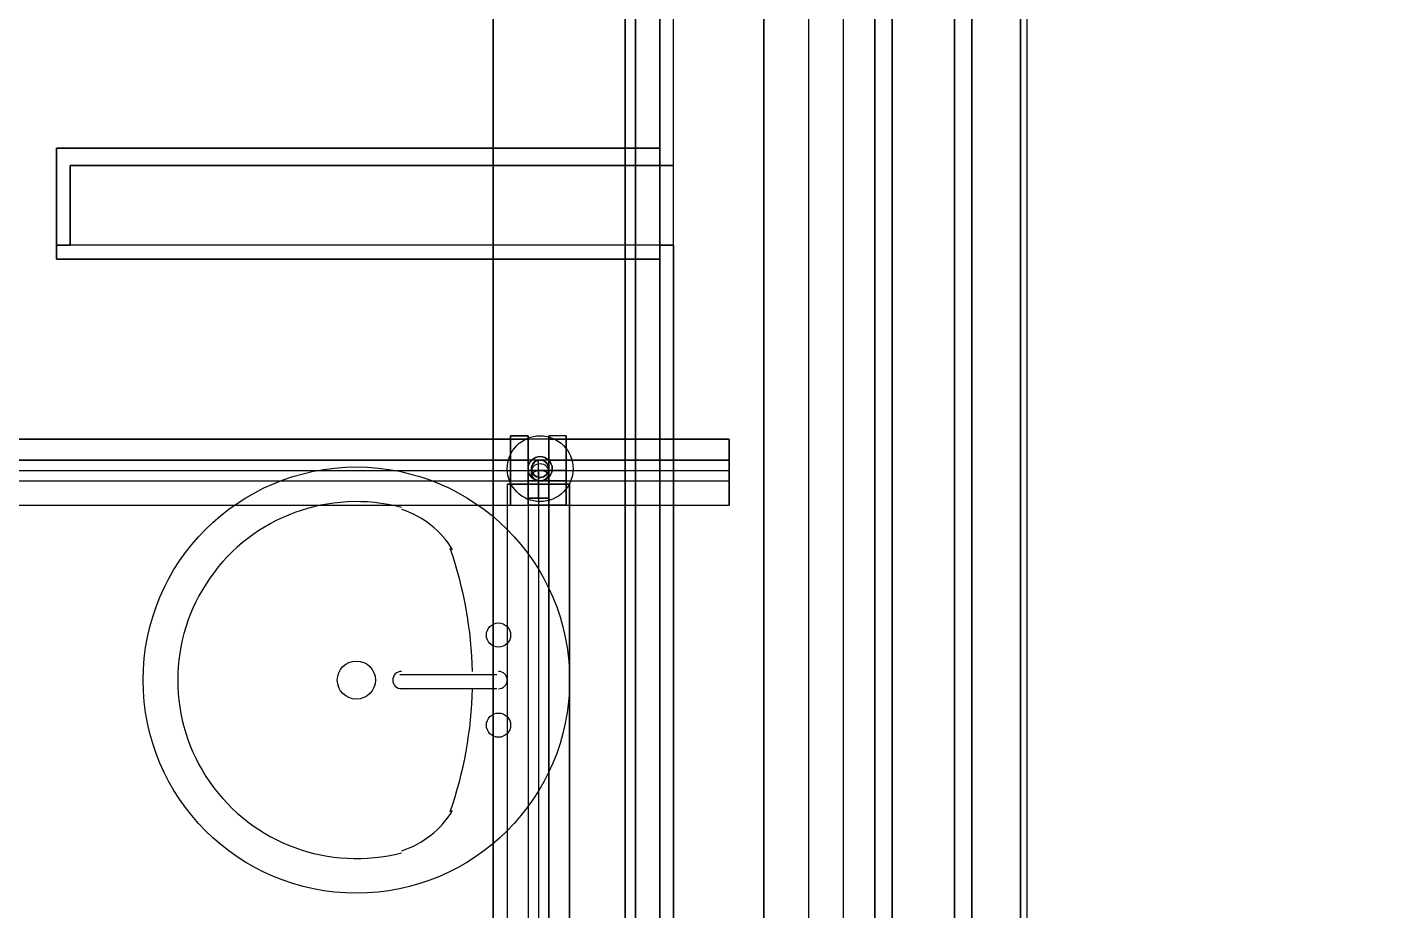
# Model space of a CAD drawing. Header units: metres. Extents: x 114 to 218, y 8 to 180.
# Drawn here: x 193.67 to 199.64, y 82.78 to 86.7 of the extents above; entities that cross this region are included whole.
import ezdxf

# ---------------------------------------------------------------- set-up
doc = ezdxf.new("R2010")
doc.units = ezdxf.units.M
doc.header["$MEASUREMENT"] = 0
for name, color, linetype in [('_Route', 7, 'Continuous'), ('A-2D-GLAZ', 7, 'Continuous'), ('A-2D-GLAZ-CWMG', 7, 'Continuous'), ('A-2D-I-WALL', 7, 'Continuous'), ('A-2D-SANR-FIXT', 7, 'Continuous'), ('A-3D-GLAZ-CURT', 7, 'Continuous'), ('A-3D-GLAZ-CWMG', 7, 'Continuous'), ('A-3D-I-WALL', 7, 'Continuous'), ('PL-DCW-Fitting', 7, 'Continuous'), ('PL-DCW-Pipe', 7, 'Continuous'), ('PL-DCW-Pipe_Fitting-Insulation', 7, 'Continuous'), ('S-3D-BEAM', 7, 'Continuous'), ('S-3D-SLAB', 7, 'Continuous'), ('S-3D-WALL', 7, 'Continuous')]:
    doc.layers.add(name, color=color, linetype=linetype)

msp = doc.modelspace()

# ---------------------------------------------------------------- linework, layer by layer
at = {"layer": '_Route', "color": 4, "true_color": 0x00ffff}
for points in [[(165.8816, 84.7328), (196.7835, 84.7328)], [(165.8816, 84.7328), (196.7835, 84.7328)], [(195.9375, 84.7328), (195.9375, 78.9646), (199.5214, 78.9646)], [(195.9375, 84.7328), (195.9375, 78.9646), (199.5214, 78.9646)]]:
    msp.add_lwpolyline(points, dxfattribs=at)
at = {"layer": 'A-2D-GLAZ', "color": 9, "true_color": 0xbababa}
msp.add_lwpolyline([(197.7833, 87.0093), (197.7833, 80.5643), (197.8602, 80.5643), (197.8602, 87.0093), (197.7833, 87.0093)], dxfattribs=at)
at = {"layer": 'A-2D-GLAZ-CWMG', "color": 9, "true_color": 0xbababa}
for points in [[(198.0756, 98.8993), (198.0756, 80.672)], [(197.4295, 86.9016), (197.4295, 80.672)]]:
    msp.add_lwpolyline(points, dxfattribs=at)
at = {"layer": 'A-2D-I-WALL', "color": 9, "true_color": 0xbababa}
for points in [[(197.1373, 77.3495), (197.1373, 96.1768)], [(196.5374, 75.8114), (196.5374, 95.823)], [(196.4759, 95.7615), (196.4759, 86.1633)], [(196.4759, 86.1633), (193.7994, 86.1633), (193.7994, 85.6711)], [(196.4759, 86.0864), (196.4759, 86.1633)], [(196.5374, 86.0864), (193.861, 86.0864), (193.861, 85.7326)], [(196.5374, 85.7326), (193.861, 85.7326)], [(196.4759, 85.6711), (196.4759, 85.7326)], [(193.7994, 85.6711), (196.4759, 85.6711)], [(196.4759, 85.6711), (196.4759, 75.8729)]]:
    msp.add_lwpolyline(points, dxfattribs=at)
at = {"layer": 'A-2D-SANR-FIXT', "color": 9, "true_color": 0xbababa}
for points in [[(195.7529, 83.8253), (195.3222, 83.8253)], [(195.7529, 83.7637), (195.3222, 83.7637)]]:
    msp.add_lwpolyline(points, dxfattribs=at)
for centre, radius in [((195.13, 83.8022), 0.946), ((195.7606, 84.0021), 0.0538), ((195.13, 83.8022), 0.0846), ((195.7606, 83.6022), 0.0538)]:
    msp.add_circle(centre, radius, dxfattribs=at)
for centre, radius, start, end in [((195.1299, 83.8022), 0.7921, 75.30268, 284.69549), ((195.2069, 84.1713), 0.4076, 30.80137, 72.19728), ((193.8688, 83.802), 1.7765, 1.21459, 19.21713), ((195.3299, 83.8022), 0.0385, 90, 270), ((195.7606, 83.8022), 0.0385, 270, 90), ((193.8689, 83.8024), 1.7764, 340.7821, 358.78536), ((195.2069, 83.4331), 0.4077, 287.80272, 329.19637)]:
    msp.add_arc(centre, radius, start, end, dxfattribs=at)
at = {"layer": 'A-3D-GLAZ-CURT', "color": 131, "true_color": 0x7fffff}
for points in [[(197.7833, 80.5643), (197.7833, 87.0093), (197.7833, 80.5643), (197.8602, 80.5643), (197.8602, 87.0093), (197.7833, 87.0093), (197.8602, 87.0093), (197.8602, 80.5643), (197.7833, 80.5643)], [(197.7833, 80.5643), (197.7833, 87.0093), (197.7833, 80.5643), (197.8602, 80.5643), (197.8602, 87.0093), (197.7833, 87.0093), (197.8602, 87.0093), (197.8602, 80.5643), (197.7833, 80.5643)], [(197.7833, 87.0093), (197.8602, 87.0093), (197.8602, 80.5643), (197.7833, 80.5643), (197.8602, 80.5643), (197.8602, 87.0093), (197.7833, 87.0093), (197.7833, 80.5643), (197.7833, 87.0093)]]:
    msp.add_lwpolyline(points, dxfattribs=at)
at = {"layer": 'A-3D-GLAZ-CWMG', "color": 8, "true_color": 0x808080}
for points in [[(197.4295, 80.4105), (197.4295, 87.0247), (198.0756, 87.0247), (197.4295, 87.0247), (197.4295, 80.4105)], [(198.0756, 80.4105), (198.0756, 87.0247), (198.0756, 80.4105), (197.4295, 80.4105), (198.0756, 80.4105)], [(197.4295, 87.0247), (198.0756, 87.0247), (198.0756, 80.4105), (198.0756, 87.0247), (197.4295, 87.0247), (197.4295, 80.4105), (197.4295, 87.0247)], [(197.4295, 87.0247), (198.0756, 87.0247), (198.0756, 80.4105), (198.0756, 87.0247), (197.4295, 87.0247), (197.4295, 80.4105), (197.4295, 87.0247)]]:
    msp.add_lwpolyline(points, dxfattribs=at)
at = {"layer": 'A-3D-I-WALL', "color": 42, "true_color": 0xdda500}
for points in [[(196.5374, 75.8729), (196.5374, 75.8114), (197.1373, 75.8114), (197.1373, 75.8729), (197.1373, 95.7615), (197.1373, 95.823), (196.5374, 95.823), (196.5374, 95.7615)], [(196.5374, 85.7326), (196.5374, 75.8729), (196.4759, 75.8729), (196.4759, 85.6711), (196.4759, 85.7326), (196.5374, 85.7326), (196.5374, 86.0864), (196.5374, 95.7615), (196.4759, 95.7615), (196.4759, 86.1633), (196.4759, 86.0864), (196.5374, 86.0864)], [(197.1373, 75.8729), (197.1373, 95.7615), (196.4759, 95.7615)], [(197.1373, 75.8729), (196.4759, 75.8729), (197.1373, 75.8729), (197.1373, 76.9342), (197.1373, 77.3495), (197.1373, 95.7615), (196.4759, 95.7615), (196.4759, 86.1633), (196.4759, 85.6711), (196.4759, 75.8729), (196.4759, 85.6711), (196.4759, 86.1633), (196.4759, 95.7615)], [(196.4759, 85.7326), (196.5374, 85.7326), (196.5374, 86.0864), (196.4759, 86.0864), (196.4759, 86.1633), (193.7994, 86.1633), (193.7994, 86.0864), (193.7994, 85.7326), (193.861, 85.7326), (193.861, 86.0864), (196.4759, 86.0864)], [(193.7994, 85.6711), (196.4759, 85.6711), (196.4759, 86.1633), (193.7994, 86.1633), (193.7994, 86.0864), (193.7994, 85.7326), (193.7994, 85.6711), (193.7994, 86.1633), (196.4759, 86.1633), (196.4759, 85.6711), (193.7994, 85.6711)], [(193.7994, 86.1633), (193.7994, 86.1633)], [(193.7994, 86.1633), (193.7994, 86.1633)], [(196.4759, 86.1633), (196.4759, 86.1633)], [(196.4759, 86.1633), (196.4759, 86.1633)], [(196.4759, 86.1633), (196.4759, 86.1633)], [(196.4759, 86.1633), (196.4759, 86.1633)], [(196.4759, 86.1633), (196.4759, 86.1633)], [(193.7994, 86.0864), (193.7994, 86.0864)], [(193.7994, 86.0864), (193.7994, 86.0864)], [(193.861, 86.0864), (193.861, 85.7326)], [(193.861, 86.0864), (193.861, 86.0864)], [(196.4759, 86.0864), (196.4759, 86.0864)], [(196.4759, 86.0864), (196.4759, 86.0864)], [(196.5374, 86.0864), (196.5374, 86.0864)], [(196.5374, 86.0864), (196.5374, 86.0864)], [(193.7994, 85.6711), (196.4759, 85.6711), (196.4759, 85.7326), (193.861, 85.7326), (193.7994, 85.7326), (193.7994, 85.6711)], [(193.7994, 85.7326), (193.7994, 85.7326)], [(193.7994, 85.7326), (193.7994, 85.7326)], [(193.861, 85.7326), (193.861, 85.7326)], [(196.4759, 85.7326), (196.4759, 85.7326)], [(196.4759, 85.7326), (196.4759, 85.7326)], [(196.5374, 85.7326), (196.5374, 85.7326)], [(196.5374, 85.7326), (196.5374, 85.7326)], [(193.7994, 85.6711), (193.7994, 85.6711)], [(193.7994, 85.6711), (193.7994, 85.6711)], [(196.4759, 85.6711), (196.4759, 85.6711)], [(196.4759, 85.6711), (196.4759, 85.6711)], [(196.4759, 85.6711), (196.4759, 85.6711)], [(196.4759, 85.6711), (196.4759, 85.6711)], [(196.4759, 85.6711), (196.4759, 85.6711)]]:
    msp.add_lwpolyline(points, dxfattribs=at)
at = {"layer": 'PL-DCW-Fitting', "color": 152, "true_color": 0x006edd}
for points in [[(195.8144, 84.7789), (195.8144, 84.7635), (195.8144, 84.7328), (195.8144, 84.702), (195.8144, 84.6866), (195.8144, 84.702), (195.8144, 84.7328), (195.8144, 84.7635), (195.8144, 84.7789), (195.8144, 84.7635), (195.8144, 84.7328), (195.8144, 84.702), (195.8144, 84.6866), (195.8144, 84.702), (195.8144, 84.7328), (195.8144, 84.7635), (195.8144, 84.7789)], [(195.8144, 84.7789), (195.8914, 84.7789)], [(195.8144, 84.7789), (195.8914, 84.7789)], [(195.9836, 84.7789), (195.9375, 84.7789), (195.8914, 84.7789), (195.8144, 84.7789)], [(195.8914, 84.7789), (195.8144, 84.7789)], [(195.8144, 84.7789), (195.8144, 84.7635), (195.8144, 84.7328), (195.8144, 84.702), (195.8144, 84.6866), (195.8144, 84.702), (195.8144, 84.7328), (195.8144, 84.7635), (195.8144, 84.7789), (195.8144, 84.7635), (195.8144, 84.7328), (195.8144, 84.702), (195.8144, 84.6866), (195.8144, 84.702), (195.8144, 84.7328), (195.8144, 84.7635), (195.8144, 84.7789)], [(195.8144, 84.7789), (195.8914, 84.7789)], [(195.8144, 84.7789), (195.8914, 84.7789)], [(195.9836, 84.7789), (195.9375, 84.7789), (195.8914, 84.7789), (195.8144, 84.7789)], [(195.8914, 84.7789), (195.8144, 84.7789)], [(195.8914, 84.6866), (195.8914, 84.702), (195.8914, 84.7328), (195.8914, 84.7635), (195.8914, 84.7789), (195.8914, 84.7635), (195.8914, 84.7328), (195.8914, 84.702), (195.8914, 84.6866), (195.8914, 84.702), (195.8914, 84.7328), (195.8914, 84.7635), (195.8914, 84.7789), (195.8914, 84.7635), (195.8914, 84.7328), (195.8914, 84.702), (195.8914, 84.6866)], [(195.8914, 84.7789), (195.8914, 84.7635), (195.8914, 84.7328), (195.8914, 84.702), (195.8914, 84.6866), (195.8914, 84.702), (195.8914, 84.7328), (195.8914, 84.7635), (195.8914, 84.7789)], [(195.9836, 84.7789), (195.9375, 84.7789), (195.8914, 84.7789)], [(195.8914, 84.7789), (195.8914, 84.7789)], [(195.8914, 84.6866), (195.8914, 84.702), (195.8914, 84.7328), (195.8914, 84.7635), (195.8914, 84.7789), (195.8914, 84.7635), (195.8914, 84.7328), (195.8914, 84.702), (195.8914, 84.6866), (195.8914, 84.702), (195.8914, 84.7328), (195.8914, 84.7635), (195.8914, 84.7789), (195.8914, 84.7635), (195.8914, 84.7328), (195.8914, 84.702), (195.8914, 84.6866)], [(195.8914, 84.7789), (195.8914, 84.7635), (195.8914, 84.7328), (195.8914, 84.702), (195.8914, 84.6866), (195.8914, 84.702), (195.8914, 84.7328), (195.8914, 84.7635), (195.8914, 84.7789)], [(195.9836, 84.7789), (195.9375, 84.7789), (195.8914, 84.7789)], [(195.8914, 84.7789), (195.8914, 84.7789)], [(195.9375, 84.7789), (195.9375, 84.7789)], [(195.9375, 84.7789), (195.9375, 84.7789)], [(195.9375, 84.7789), (195.9375, 84.7789)], [(195.9375, 84.7789), (195.9375, 84.7789)], [(195.9375, 84.7789), (195.9375, 84.7789)], [(195.9375, 84.7789), (195.9375, 84.7789)], [(195.9375, 84.7789), (195.9375, 84.7789)], [(195.9375, 84.6712), (195.9375, 84.7482), (195.9375, 84.7789)], [(195.9375, 84.7789), (195.9375, 84.7789)], [(195.9375, 84.7789), (195.9375, 84.7789)], [(195.9375, 84.7789), (195.9375, 84.7789)], [(195.9375, 84.7789), (195.9375, 84.7789)], [(195.9375, 84.7789), (195.9375, 84.7789)], [(195.9375, 84.7789), (195.9375, 84.7789)], [(195.9375, 84.7789), (195.9375, 84.7789)], [(195.9375, 84.7789), (195.9375, 84.7789)], [(195.9375, 84.7789), (195.9375, 84.7789)], [(195.9375, 84.7789), (195.9375, 84.7789)], [(195.9375, 84.6712), (195.9375, 84.7482), (195.9375, 84.7789)], [(195.9375, 84.7789), (195.9375, 84.7789)], [(195.9375, 84.7789), (195.9375, 84.7789)], [(195.9375, 84.7789), (195.9375, 84.7789)], [(195.9836, 84.6866), (195.9836, 84.702), (195.9836, 84.7328), (195.9836, 84.7635), (195.9836, 84.7789), (195.9836, 84.7635), (195.9836, 84.7328), (195.9836, 84.702), (195.9836, 84.6866)], [(195.9836, 84.7789), (195.9836, 84.7635), (195.9836, 84.7328), (195.9836, 84.702), (195.9836, 84.6866), (195.9836, 84.702), (195.9836, 84.7328), (195.9836, 84.7635), (195.9836, 84.7789), (195.9836, 84.7635), (195.9836, 84.7328), (195.9836, 84.702), (195.9836, 84.6866), (195.9836, 84.702), (195.9836, 84.7328), (195.9836, 84.7635), (195.9836, 84.7789)], [(196.0605, 84.7789), (195.9836, 84.7789)], [(196.0605, 84.7789), (195.9836, 84.7789)], [(196.0605, 84.7789), (195.9836, 84.7789)], [(196.0605, 84.7789), (195.9836, 84.7789)], [(195.9836, 84.6866), (195.9836, 84.702), (195.9836, 84.7328), (195.9836, 84.7635), (195.9836, 84.7789), (195.9836, 84.7635), (195.9836, 84.7328), (195.9836, 84.702), (195.9836, 84.6866)], [(195.9836, 84.7789), (195.9836, 84.7635), (195.9836, 84.7328), (195.9836, 84.702), (195.9836, 84.6866), (195.9836, 84.702), (195.9836, 84.7328), (195.9836, 84.7635), (195.9836, 84.7789), (195.9836, 84.7635), (195.9836, 84.7328), (195.9836, 84.702), (195.9836, 84.6866), (195.9836, 84.702), (195.9836, 84.7328), (195.9836, 84.7635), (195.9836, 84.7789)], [(196.0605, 84.7789), (195.9836, 84.7789)], [(196.0605, 84.7789), (195.9836, 84.7789)], [(196.0605, 84.7789), (195.9836, 84.7789)], [(196.0605, 84.7789), (195.9836, 84.7789)], [(196.0605, 84.6866), (196.0605, 84.702), (196.0605, 84.7328), (196.0605, 84.7635), (196.0605, 84.7789), (196.0605, 84.7635), (196.0605, 84.7328), (196.0605, 84.702), (196.0605, 84.6866), (196.0605, 84.702), (196.0605, 84.7328), (196.0605, 84.7635), (196.0605, 84.7789), (196.0605, 84.7635), (196.0605, 84.7328), (196.0605, 84.702), (196.0605, 84.6866)], [(196.0605, 84.6866), (196.0605, 84.702), (196.0605, 84.7328), (196.0605, 84.7635), (196.0605, 84.7789), (196.0605, 84.7635), (196.0605, 84.7328), (196.0605, 84.702), (196.0605, 84.6866), (196.0605, 84.702), (196.0605, 84.7328), (196.0605, 84.7635), (196.0605, 84.7789), (196.0605, 84.7635), (196.0605, 84.7328), (196.0605, 84.702), (196.0605, 84.6866)], [(195.8144, 84.7328), (195.8914, 84.7328)], [(195.8144, 84.7328), (195.8914, 84.7328)], [(195.8144, 84.7328), (195.8914, 84.7328)], [(195.8144, 84.7328), (195.8914, 84.7328)], [(195.8144, 84.7328), (195.8144, 84.7328)], [(195.8144, 84.7328), (195.8914, 84.7328)], [(195.8144, 84.7328), (195.8914, 84.7328)], [(195.8144, 84.7328), (195.8914, 84.7328)], [(195.8144, 84.7328), (195.8914, 84.7328)], [(195.8144, 84.7328), (195.8144, 84.7328)], [(195.8144, 84.6866), (195.8914, 84.6866)], [(195.8144, 84.6866), (195.8914, 84.6866)], [(195.8144, 84.6866), (195.8914, 84.6866)], [(195.8144, 84.6866), (195.8914, 84.6866)], [(195.8144, 84.6866), (195.8914, 84.6866)], [(195.8144, 84.6866), (195.8914, 84.6866)], [(195.8144, 84.6866), (195.8914, 84.6866)], [(195.8144, 84.6866), (195.8914, 84.6866)], [(195.8914, 84.7328), (195.8914, 84.7328)], [(195.9836, 84.7328), (195.8914, 84.7328)], [(195.8914, 84.7328), (195.8914, 84.7328)], [(195.8914, 84.7328), (195.8914, 84.7328)], [(195.8914, 84.7328), (195.8914, 84.7328)], [(195.8914, 84.7328), (195.8914, 84.7328)], [(195.8914, 84.7328), (195.8914, 84.7328)], [(195.8914, 84.7328), (195.8914, 84.7328)], [(195.8914, 84.7328), (195.8914, 84.7328)], [(195.8914, 84.7328), (195.8914, 84.7328)], [(195.8914, 84.6712), (195.8914, 84.7174), (195.8914, 84.7328)], [(195.8914, 84.7328), (195.8914, 84.7174), (195.8914, 84.6712)], [(195.8914, 84.7328), (195.8914, 84.7328)], [(195.9836, 84.7328), (195.8914, 84.7328)], [(195.8914, 84.7328), (195.8914, 84.7328)], [(195.8914, 84.7328), (195.8914, 84.7328)], [(195.8914, 84.7328), (195.8914, 84.7328)], [(195.8914, 84.7328), (195.8914, 84.7328)], [(195.8914, 84.7328), (195.8914, 84.7328)], [(195.8914, 84.7328), (195.8914, 84.7328)], [(195.8914, 84.7328), (195.8914, 84.7328)], [(195.8914, 84.7328), (195.8914, 84.7328)], [(195.8914, 84.6712), (195.8914, 84.7174), (195.8914, 84.7328)], [(195.8914, 84.7328), (195.8914, 84.7174), (195.8914, 84.6712)], [(195.9836, 84.6866), (195.9375, 84.6866), (195.8914, 84.6866)], [(195.8914, 84.6866), (195.9375, 84.6866), (195.9836, 84.6866)], [(195.9836, 84.6866), (195.9375, 84.6866), (195.8914, 84.6866)], [(195.8914, 84.6866), (195.9375, 84.6866), (195.9836, 84.6866)], [(195.9375, 84.6866), (195.9375, 84.6866)], [(195.9375, 84.6866), (195.9375, 84.6866)], [(195.9375, 84.6866), (195.9375, 84.6866)], [(195.9375, 84.6866), (195.9375, 84.6866)], [(195.9375, 84.6866), (195.9375, 84.6866)], [(195.9375, 84.6866), (195.9375, 84.6866)], [(195.9375, 84.6866), (195.9375, 84.6866)], [(195.9375, 84.6712), (195.9375, 84.6866)], [(195.9375, 84.6866), (195.9375, 84.6866)], [(195.9375, 84.6866), (195.9375, 84.6866)], [(195.9375, 84.6866), (195.9375, 84.6866)], [(195.9375, 84.6866), (195.9375, 84.6866)], [(195.9375, 84.6866), (195.9375, 84.6866)], [(195.9375, 84.6866), (195.9375, 84.6866)], [(195.9375, 84.6866), (195.9375, 84.6866)], [(195.9375, 84.6866), (195.9375, 84.6866)], [(195.9375, 84.6866), (195.9375, 84.6866)], [(195.9375, 84.6712), (195.9375, 84.6866)], [(195.9375, 84.6866), (195.9375, 84.6866)], [(195.9375, 84.6866), (195.9375, 84.6866)], [(195.9836, 84.7328), (195.9836, 84.7328)], [(196.0605, 84.7328), (195.9836, 84.7328)], [(196.0605, 84.7328), (195.9836, 84.7328)], [(196.0605, 84.7328), (195.9836, 84.7328)], [(196.0605, 84.7328), (195.9836, 84.7328)], [(195.9836, 84.7328), (195.9836, 84.7328)], [(195.9836, 84.7328), (195.9836, 84.7328)], [(195.9836, 84.7328), (195.9836, 84.7328)], [(195.9836, 84.7328), (195.9836, 84.7328)], [(195.9836, 84.7328), (195.9836, 84.7328)], [(195.9836, 84.7328), (195.9836, 84.7328)], [(195.9836, 84.7328), (195.9836, 84.7328)], [(195.9836, 84.7328), (195.9836, 84.7328)], [(195.9836, 84.6712), (195.9836, 84.7174), (195.9836, 84.7328)], [(195.9836, 84.6712), (195.9836, 84.7174), (195.9836, 84.7328)], [(195.9836, 84.7328), (195.9836, 84.7328)], [(196.0605, 84.7328), (195.9836, 84.7328)], [(196.0605, 84.7328), (195.9836, 84.7328)], [(196.0605, 84.7328), (195.9836, 84.7328)], [(196.0605, 84.7328), (195.9836, 84.7328)], [(195.9836, 84.7328), (195.9836, 84.7328)], [(195.9836, 84.7328), (195.9836, 84.7328)], [(195.9836, 84.7328), (195.9836, 84.7328)], [(195.9836, 84.7328), (195.9836, 84.7328)], [(195.9836, 84.7328), (195.9836, 84.7328)], [(195.9836, 84.7328), (195.9836, 84.7328)], [(195.9836, 84.7328), (195.9836, 84.7328)], [(195.9836, 84.7328), (195.9836, 84.7328)], [(195.9836, 84.6712), (195.9836, 84.7174), (195.9836, 84.7328)], [(195.9836, 84.6712), (195.9836, 84.7174), (195.9836, 84.7328)], [(196.0605, 84.6866), (195.9836, 84.6866)], [(196.0605, 84.6866), (195.9836, 84.6866)], [(195.9836, 84.6866), (196.0605, 84.6866)], [(195.9836, 84.6866), (196.0605, 84.6866)], [(196.0605, 84.6866), (195.9836, 84.6866)], [(196.0605, 84.6866), (195.9836, 84.6866)], [(195.9836, 84.6866), (196.0605, 84.6866)], [(195.9836, 84.6866), (196.0605, 84.6866)], [(196.0605, 84.7328), (196.0605, 84.7328)], [(196.0605, 84.7328), (196.0605, 84.7328)], [(195.9836, 84.6712), (195.9683, 84.6712), (195.9375, 84.6712), (195.9067, 84.6712), (195.8914, 84.6712), (195.9067, 84.6712), (195.9375, 84.6712), (195.9683, 84.6712), (195.9836, 84.6712)], [(195.8914, 84.6712), (195.9067, 84.6712), (195.9375, 84.6712), (195.9683, 84.6712), (195.9836, 84.6712), (195.9683, 84.6712), (195.9375, 84.6712), (195.9067, 84.6712), (195.8914, 84.6712)], [(195.9836, 84.6712), (195.9683, 84.6712), (195.9375, 84.6712), (195.9067, 84.6712), (195.8914, 84.6712), (195.9067, 84.6712), (195.9375, 84.6712), (195.9683, 84.6712), (195.9836, 84.6712), (195.9683, 84.6712), (195.9375, 84.6712), (195.9067, 84.6712), (195.8914, 84.6712), (195.9067, 84.6712), (195.9375, 84.6712), (195.9683, 84.6712), (195.9836, 84.6712)], [(195.8914, 84.6097), (195.8914, 84.6712)], [(195.8914, 84.6097), (195.8914, 84.6712)], [(195.8914, 84.6712), (195.8914, 84.6712)], [(195.8914, 84.6712), (195.8914, 84.6097)], [(195.8914, 84.6712), (195.8914, 84.6097)], [(195.8914, 84.6712), (195.8914, 84.6712)], [(195.9836, 84.6712), (195.9683, 84.6712), (195.9375, 84.6712), (195.9067, 84.6712), (195.8914, 84.6712), (195.9067, 84.6712), (195.9375, 84.6712), (195.9683, 84.6712), (195.9836, 84.6712)], [(195.8914, 84.6712), (195.9067, 84.6712), (195.9375, 84.6712), (195.9683, 84.6712), (195.9836, 84.6712), (195.9683, 84.6712), (195.9375, 84.6712), (195.9067, 84.6712), (195.8914, 84.6712)], [(195.9836, 84.6712), (195.9683, 84.6712), (195.9375, 84.6712), (195.9067, 84.6712), (195.8914, 84.6712), (195.9067, 84.6712), (195.9375, 84.6712), (195.9683, 84.6712), (195.9836, 84.6712), (195.9683, 84.6712), (195.9375, 84.6712), (195.9067, 84.6712), (195.8914, 84.6712), (195.9067, 84.6712), (195.9375, 84.6712), (195.9683, 84.6712), (195.9836, 84.6712)], [(195.8914, 84.6097), (195.8914, 84.6712)], [(195.8914, 84.6097), (195.8914, 84.6712)], [(195.8914, 84.6712), (195.8914, 84.6712)], [(195.8914, 84.6712), (195.8914, 84.6097)], [(195.8914, 84.6712), (195.8914, 84.6097)], [(195.8914, 84.6712), (195.8914, 84.6712)], [(195.9375, 84.6097), (195.9375, 84.6712)], [(195.9375, 84.6097), (195.9375, 84.6712)], [(195.9375, 84.6097), (195.9375, 84.6712)], [(195.9375, 84.6097), (195.9375, 84.6712)], [(195.9375, 84.6712), (195.9375, 84.6712)], [(195.9375, 84.6712), (195.9375, 84.6712)], [(195.9375, 84.6712), (195.9375, 84.6712)], [(195.9375, 84.6712), (195.9375, 84.6712)], [(195.9375, 84.6097), (195.9375, 84.6712)], [(195.9375, 84.6097), (195.9375, 84.6712)], [(195.9375, 84.6097), (195.9375, 84.6712)], [(195.9375, 84.6097), (195.9375, 84.6712)], [(195.9375, 84.6712), (195.9375, 84.6712)], [(195.9375, 84.6712), (195.9375, 84.6712)], [(195.9375, 84.6712), (195.9375, 84.6712)], [(195.9375, 84.6712), (195.9375, 84.6712)], [(195.9836, 84.6097), (195.9836, 84.6712)], [(195.9836, 84.6097), (195.9836, 84.6712)], [(195.9836, 84.6712), (195.9836, 84.6712)], [(195.9836, 84.6097), (195.9836, 84.6712)], [(195.9836, 84.6097), (195.9836, 84.6712)], [(195.9836, 84.6712), (195.9836, 84.6712)], [(195.9836, 84.6097), (195.9836, 84.6712)], [(195.9836, 84.6097), (195.9836, 84.6712)], [(195.9836, 84.6712), (195.9836, 84.6712)], [(195.9836, 84.6097), (195.9836, 84.6712)], [(195.9836, 84.6097), (195.9836, 84.6712)], [(195.9836, 84.6712), (195.9836, 84.6712)], [(195.8914, 84.6097), (195.9067, 84.6097), (195.9375, 84.6097), (195.9683, 84.6097), (195.9836, 84.6097), (195.9683, 84.6097), (195.9375, 84.6097), (195.9067, 84.6097), (195.8914, 84.6097), (195.9067, 84.6097), (195.9375, 84.6097), (195.9683, 84.6097), (195.9836, 84.6097), (195.9683, 84.6097), (195.9375, 84.6097), (195.9067, 84.6097), (195.8914, 84.6097)], [(195.8914, 84.6097), (195.9067, 84.6097), (195.9375, 84.6097), (195.9683, 84.6097), (195.9836, 84.6097), (195.9683, 84.6097), (195.9375, 84.6097), (195.9067, 84.6097), (195.8914, 84.6097), (195.9067, 84.6097), (195.9375, 84.6097), (195.9683, 84.6097), (195.9836, 84.6097), (195.9683, 84.6097), (195.9375, 84.6097), (195.9067, 84.6097), (195.8914, 84.6097)], [(195.9375, 84.6097), (195.9375, 84.6097)], [(195.9375, 84.6097), (195.9375, 84.6097)], [(195.9375, 84.6097), (195.9375, 84.6097)], [(195.9375, 84.6097), (195.9375, 84.6097)]]:
    msp.add_lwpolyline(points, dxfattribs=at)
for centre, radius in [((195.9452, 84.7405), 0.0538), ((195.9452, 84.7405), 0.0538), ((195.9452, 84.7405), 0.0538), ((195.9452, 84.7405), 0.0538), ((195.9452, 84.7405), 0.0538), ((195.9452, 84.7405), 0.0538), ((195.9452, 84.7405), 0.0385), ((195.9452, 84.7405), 0.0385), ((195.9452, 84.7405), 0.0385), ((195.9452, 84.7405), 0.0385), ((195.9452, 84.7405), 0.0385), ((195.9452, 84.7405), 0.0385), ((195.9452, 84.7405), 0.0385), ((195.9452, 84.7405), 0.0385), ((195.9452, 84.7405), 0.0385), ((195.9452, 84.7405), 0.0385), ((195.9452, 84.7405), 0.0385), ((195.9452, 84.7405), 0.0385), ((195.9452, 84.7405), 0.0385), ((195.9452, 84.7405), 0.0385), ((195.9452, 84.7405), 0.0385), ((195.9452, 84.7405), 0.0385), ((195.9452, 84.7405), 0.0385), ((195.9452, 84.7405), 0.0385), ((195.9452, 84.7251), 0.0385), ((195.9452, 84.7251), 0.0385)]:
    msp.add_circle(centre, radius, dxfattribs=at)
for centre, radius, start, end in [((195.9452, 84.7405), 0.0538, 180, 0), ((195.9452, 84.7405), 0.0538, 180, 0), ((195.9452, 84.7405), 0.0538, 0, 180), ((195.9452, 84.7405), 0.0538, 0, 180), ((195.9452, 84.7405), 0.0385, 90, 270), ((195.9452, 84.7405), 0.0385, 0, 302.71393), ((195.9452, 84.7405), 0.0385, 90, 270), ((195.9452, 84.7405), 0.0385, 0, 302.71393), ((195.9452, 84.7405), 0.0385, 180, 270), ((195.9452, 84.7405), 0.0385, 180, 270), ((195.9452, 84.7404), 0.0384, 302.71676, 237.26638), ((195.9452, 84.7404), 0.0384, 302.71676, 237.26638), ((195.9452, 84.7404), 0.0384, 237.27674, 179.92448), ((195.9452, 84.7404), 0.0384, 237.27674, 179.92448), ((195.9452, 84.7405), 0.0385, 270, 90), ((195.9452, 84.7405), 0.0385, 270, 90), ((195.9452, 84.7405), 0.0385, 270, 0), ((195.9452, 84.7405), 0.0385, 270, 0)]:
    msp.add_arc(centre, radius, start, end, dxfattribs=at)
for points, start_tangent, end_tangent in [([(195.9452, 84.7328), (195.9067, 84.7097)], (-1, 0), (0, -1)), ([(195.9452, 84.7328), (195.9067, 84.7097)], (-1, 0), (0, -1)), ([(195.9067, 84.7097), (195.9452, 84.6866)], (0, -1), (1, 0)), ([(195.9067, 84.7097), (195.9452, 84.6866)], (0, -1), (1, 0)), ([(195.9836, 84.7097), (195.9452, 84.7328)], (0, 1), (-1, 0)), ([(195.9836, 84.7097), (195.9452, 84.7328)], (0, 1), (-1, 0)), ([(195.9452, 84.6866), (195.9836, 84.7097)], (1, 0), (0, 1)), ([(195.9452, 84.6866), (195.9836, 84.7097)], (1, 0), (0, 1))]:
    msp.add_spline(points, degree=3, dxfattribs=dict(at, start_tangent=start_tangent, end_tangent=end_tangent))
at = {"layer": 'PL-DCW-Pipe', "color": 152, "true_color": 0x006edd}
for points in [[(185.3395, 84.7789), (195.8914, 84.7789)], [(195.8914, 84.7789), (185.3395, 84.7789)], [(185.3395, 84.7789), (195.8914, 84.7789)], [(195.8914, 84.7789), (185.3395, 84.7789)], [(195.8914, 84.6866), (195.8914, 84.702), (195.8914, 84.7328), (195.8914, 84.7635), (195.8914, 84.7789), (195.8914, 84.7635), (195.8914, 84.7328), (195.8914, 84.702), (195.8914, 84.6866)], [(195.8914, 84.6866), (195.8914, 84.702), (195.8914, 84.7328), (195.8914, 84.7635), (195.8914, 84.7789), (195.8914, 84.7635), (195.8914, 84.7328), (195.8914, 84.702), (195.8914, 84.6866)], [(195.9375, 84.7789), (195.9375, 84.7789)], [(195.9375, 84.7789), (195.9375, 84.7789)], [(195.9836, 84.7789), (195.9836, 84.7635), (195.9836, 84.7328), (195.9836, 84.702), (195.9836, 84.6866), (195.9836, 84.702), (195.9836, 84.7328), (195.9836, 84.7635), (195.9836, 84.7789)], [(195.9836, 84.7789), (196.7835, 84.7789)], [(196.7835, 84.7789), (195.9836, 84.7789)], [(195.9836, 84.7789), (195.9836, 84.7635), (195.9836, 84.7328), (195.9836, 84.702), (195.9836, 84.6866), (195.9836, 84.702), (195.9836, 84.7328), (195.9836, 84.7635), (195.9836, 84.7789)], [(195.9836, 84.7789), (196.7835, 84.7789)], [(196.7835, 84.7789), (195.9836, 84.7789)], [(196.7835, 84.6866), (196.7835, 84.702), (196.7835, 84.7328), (196.7835, 84.7635), (196.7835, 84.7789), (196.7835, 84.7635), (196.7835, 84.7328), (196.7835, 84.702), (196.7835, 84.6866)], [(196.7835, 84.6866), (196.7835, 84.702), (196.7835, 84.7328), (196.7835, 84.7635), (196.7835, 84.7789), (196.7835, 84.7635), (196.7835, 84.7328), (196.7835, 84.702), (196.7835, 84.6866)], [(185.3395, 84.7328), (195.8914, 84.7328)], [(185.3395, 84.7328), (185.3395, 84.7328), (195.8914, 84.7328)], [(185.3395, 84.7328), (195.8914, 84.7328)], [(185.3395, 84.7328), (185.3395, 84.7328), (195.8914, 84.7328)], [(185.3395, 84.6866), (195.8914, 84.6866)], [(185.3395, 84.6866), (195.8914, 84.6866)], [(185.3395, 84.6866), (195.8914, 84.6866)], [(185.3395, 84.6866), (195.8914, 84.6866)], [(195.8914, 84.7328), (195.8914, 84.7328)], [(195.8914, 84.7328), (195.8914, 84.7328)], [(195.9375, 84.6866), (195.9375, 84.6866)], [(195.9375, 84.6866), (195.9375, 84.6866)], [(195.9836, 84.7328), (196.7835, 84.7328)], [(195.9836, 84.7328), (195.9836, 84.7328), (196.7835, 84.7328)], [(195.9836, 84.7328), (195.9836, 84.7328)], [(195.9836, 84.7328), (195.9836, 84.7328)], [(195.9836, 84.7328), (196.7835, 84.7328)], [(195.9836, 84.7328), (195.9836, 84.7328), (196.7835, 84.7328)], [(195.9836, 84.7328), (195.9836, 84.7328)], [(195.9836, 84.7328), (195.9836, 84.7328)], [(195.9836, 84.6866), (196.7835, 84.6866)], [(195.9836, 84.6866), (196.7835, 84.6866)], [(195.9836, 84.6866), (196.7835, 84.6866)], [(195.9836, 84.6866), (196.7835, 84.6866)], [(196.3836, 84.7328), (196.3836, 84.7328)], [(196.3836, 84.7328), (196.3836, 84.7328)], [(196.7835, 84.7328), (196.7835, 84.7328)], [(196.7835, 84.7328), (196.7835, 84.7328)], [(195.9836, 84.6712), (195.9683, 84.6712), (195.9375, 84.6712), (195.9067, 84.6712), (195.8914, 84.6712), (195.9067, 84.6712), (195.9375, 84.6712), (195.9683, 84.6712), (195.9836, 84.6712)], [(195.8914, 84.6712), (195.8914, 79.0108)], [(195.8914, 84.6712), (195.8914, 79.0108)], [(195.9836, 84.6712), (195.9683, 84.6712), (195.9375, 84.6712), (195.9067, 84.6712), (195.8914, 84.6712), (195.9067, 84.6712), (195.9375, 84.6712), (195.9683, 84.6712), (195.9836, 84.6712)], [(195.8914, 84.6712), (195.8914, 79.0108)], [(195.8914, 84.6712), (195.8914, 79.0108)], [(195.9375, 84.6712), (195.9375, 79.0108)], [(195.9375, 84.6712), (195.9375, 79.0108)], [(195.9375, 84.6712), (195.9375, 79.0108)], [(195.9375, 84.6712), (195.9375, 79.0108)], [(195.9836, 84.6712), (195.9836, 79.0108)], [(195.9836, 79.0108), (195.9836, 79.0108), (195.9836, 84.6712)], [(195.9836, 84.6712), (195.9836, 79.0108)], [(195.9836, 79.0108), (195.9836, 79.0108), (195.9836, 84.6712)]]:
    msp.add_lwpolyline(points, dxfattribs=at)
msp.add_circle((195.9452, 84.7405), 0.0385, dxfattribs=at)
msp.add_circle((195.9452, 84.7405), 0.0385, dxfattribs=at)
msp.add_circle((195.9452, 84.7405), 0.0385, dxfattribs=at)
msp.add_circle((195.9452, 84.7405), 0.0385, dxfattribs=at)
at = {"layer": 'PL-DCW-Pipe_Fitting-Insulation', "color": 7, "true_color": 0xfafafa}
for points in [[(185.3395, 84.8712), (195.8914, 84.8712)], [(195.8914, 84.8712), (185.3395, 84.8712)], [(185.3395, 84.8712), (195.8914, 84.8712)], [(195.8914, 84.8712), (185.3395, 84.8712)], [(195.8144, 84.8866), (195.8144, 84.8558), (195.8144, 84.8097), (195.8144, 84.7328), (195.8144, 84.6559), (195.8144, 84.5943), (195.8144, 84.579), (195.8144, 84.5943), (195.8144, 84.6559), (195.8144, 84.7328), (195.8144, 84.8097), (195.8144, 84.8558), (195.8144, 84.8866)], [(195.8144, 84.8866), (195.8914, 84.8866)], [(195.8914, 84.8866), (195.8144, 84.8866)], [(195.8144, 84.8866), (195.8144, 84.8558), (195.8144, 84.8097), (195.8144, 84.7328), (195.8144, 84.6559), (195.8144, 84.5943), (195.8144, 84.579), (195.8144, 84.5943), (195.8144, 84.6559), (195.8144, 84.7328), (195.8144, 84.8097), (195.8144, 84.8558), (195.8144, 84.8866)], [(195.8144, 84.8866), (195.8914, 84.8866)], [(195.8914, 84.8866), (195.8144, 84.8866)], [(195.8914, 84.579), (195.8914, 84.5943), (195.8914, 84.6559), (195.8914, 84.7328), (195.8914, 84.8097), (195.8914, 84.8558), (195.8914, 84.8866), (195.8914, 84.8558), (195.8914, 84.8097), (195.8914, 84.7328), (195.8914, 84.6559), (195.8914, 84.5943), (195.8914, 84.579)], [(195.8914, 84.579), (195.8914, 84.5943), (195.8914, 84.6559), (195.8914, 84.7328), (195.8914, 84.8097), (195.8914, 84.8558), (195.8914, 84.8866), (195.8914, 84.8558), (195.8914, 84.8097), (195.8914, 84.7328), (195.8914, 84.6559), (195.8914, 84.5943), (195.8914, 84.579)], [(195.8914, 84.579), (195.8914, 84.6097), (195.8914, 84.6559), (195.8914, 84.7328), (195.8914, 84.8097), (195.8914, 84.8558), (195.8914, 84.8712), (195.8914, 84.8558), (195.8914, 84.8097), (195.8914, 84.7328), (195.8914, 84.6559), (195.8914, 84.6097), (195.8914, 84.579)], [(195.9836, 84.8712), (195.8914, 84.8712)], [(195.8914, 84.8712), (195.8914, 84.8712)], [(195.9836, 84.8712), (195.8914, 84.8712)], [(195.8914, 84.579), (195.8914, 84.6097), (195.8914, 84.6559), (195.8914, 84.7328), (195.8914, 84.8097), (195.8914, 84.8558), (195.8914, 84.8712), (195.8914, 84.8558), (195.8914, 84.8097), (195.8914, 84.7328), (195.8914, 84.6559), (195.8914, 84.6097), (195.8914, 84.579)], [(195.8914, 84.579), (195.8914, 84.6097), (195.8914, 84.6559), (195.8914, 84.7328), (195.8914, 84.8097), (195.8914, 84.8558), (195.8914, 84.8712), (195.8914, 84.8558), (195.8914, 84.8097), (195.8914, 84.7328), (195.8914, 84.6559), (195.8914, 84.6097), (195.8914, 84.579)], [(195.9836, 84.8712), (195.8914, 84.8712)], [(195.8914, 84.8712), (195.8914, 84.8712)], [(195.9836, 84.8712), (195.8914, 84.8712)], [(195.8914, 84.579), (195.8914, 84.6097), (195.8914, 84.6559), (195.8914, 84.7328), (195.8914, 84.8097), (195.8914, 84.8558), (195.8914, 84.8712), (195.8914, 84.8558), (195.8914, 84.8097), (195.8914, 84.7328), (195.8914, 84.6559), (195.8914, 84.6097), (195.8914, 84.579)], [(195.9375, 84.8712), (195.9375, 84.8712)], [(195.9375, 84.8712), (195.9375, 84.8712)], [(195.9836, 84.8866), (195.9836, 84.8558), (195.9836, 84.8097), (195.9836, 84.7328), (195.9836, 84.6559), (195.9836, 84.5943), (195.9836, 84.579), (195.9836, 84.5943), (195.9836, 84.6559), (195.9836, 84.7328), (195.9836, 84.8097), (195.9836, 84.8558), (195.9836, 84.8866)], [(196.0605, 84.8866), (195.9836, 84.8866)], [(196.0605, 84.8866), (195.9836, 84.8866)], [(195.9836, 84.8866), (195.9836, 84.8558), (195.9836, 84.8097), (195.9836, 84.7328), (195.9836, 84.6559), (195.9836, 84.5943), (195.9836, 84.579), (195.9836, 84.5943), (195.9836, 84.6559), (195.9836, 84.7328), (195.9836, 84.8097), (195.9836, 84.8558), (195.9836, 84.8866)], [(196.0605, 84.8866), (195.9836, 84.8866)], [(196.0605, 84.8866), (195.9836, 84.8866)], [(195.9836, 84.579), (195.9836, 84.6097), (195.9836, 84.6559), (195.9836, 84.7328), (195.9836, 84.8097), (195.9836, 84.8558), (195.9836, 84.8712), (195.9836, 84.8558), (195.9836, 84.8097), (195.9836, 84.7328), (195.9836, 84.6559), (195.9836, 84.6097), (195.9836, 84.579)], [(195.9836, 84.8712), (195.9836, 84.8558), (195.9836, 84.8097), (195.9836, 84.7328), (195.9836, 84.6559), (195.9836, 84.6097), (195.9836, 84.579), (195.9836, 84.6097), (195.9836, 84.6559), (195.9836, 84.7328), (195.9836, 84.8097), (195.9836, 84.8558), (195.9836, 84.8712)], [(195.9836, 84.8712), (196.7835, 84.8712)], [(196.7835, 84.8712), (195.9836, 84.8712)], [(195.9836, 84.579), (195.9836, 84.6097), (195.9836, 84.6559), (195.9836, 84.7328), (195.9836, 84.8097), (195.9836, 84.8558), (195.9836, 84.8712), (195.9836, 84.8558), (195.9836, 84.8097), (195.9836, 84.7328), (195.9836, 84.6559), (195.9836, 84.6097), (195.9836, 84.579)], [(195.9836, 84.8712), (195.9836, 84.8558), (195.9836, 84.8097), (195.9836, 84.7328), (195.9836, 84.6559), (195.9836, 84.6097), (195.9836, 84.579), (195.9836, 84.6097), (195.9836, 84.6559), (195.9836, 84.7328), (195.9836, 84.8097), (195.9836, 84.8558), (195.9836, 84.8712)], [(195.9836, 84.8712), (196.7835, 84.8712)], [(196.7835, 84.8712), (195.9836, 84.8712)], [(196.0605, 84.579), (196.0605, 84.5943), (196.0605, 84.6559), (196.0605, 84.7328), (196.0605, 84.8097), (196.0605, 84.8558), (196.0605, 84.8866), (196.0605, 84.8558), (196.0605, 84.8097), (196.0605, 84.7328), (196.0605, 84.6559), (196.0605, 84.5943), (196.0605, 84.579)], [(196.0605, 84.579), (196.0605, 84.5943), (196.0605, 84.6559), (196.0605, 84.7328), (196.0605, 84.8097), (196.0605, 84.8558), (196.0605, 84.8866), (196.0605, 84.8558), (196.0605, 84.8097), (196.0605, 84.7328), (196.0605, 84.6559), (196.0605, 84.5943), (196.0605, 84.579)], [(196.7835, 84.579), (196.7835, 84.6097), (196.7835, 84.6559), (196.7835, 84.7328), (196.7835, 84.8097), (196.7835, 84.8558), (196.7835, 84.8712), (196.7835, 84.8558), (196.7835, 84.8097), (196.7835, 84.7328), (196.7835, 84.6559), (196.7835, 84.6097), (196.7835, 84.579)], [(196.7835, 84.579), (196.7835, 84.6097), (196.7835, 84.6559), (196.7835, 84.7328), (196.7835, 84.8097), (196.7835, 84.8558), (196.7835, 84.8712), (196.7835, 84.8558), (196.7835, 84.8097), (196.7835, 84.7328), (196.7835, 84.6559), (196.7835, 84.6097), (196.7835, 84.579)], [(195.8144, 84.7789), (195.8144, 84.7635), (195.8144, 84.7328), (195.8144, 84.702), (195.8144, 84.6866), (195.8144, 84.702), (195.8144, 84.7328), (195.8144, 84.7635), (195.8144, 84.7789)], [(195.8144, 84.7789), (195.8914, 84.7789)], [(195.8914, 84.7789), (195.8144, 84.7789)], [(195.8144, 84.7789), (195.8144, 84.7635), (195.8144, 84.7328), (195.8144, 84.702), (195.8144, 84.6866), (195.8144, 84.702), (195.8144, 84.7328), (195.8144, 84.7635), (195.8144, 84.7789)], [(195.8144, 84.7789), (195.8914, 84.7789)], [(195.8914, 84.7789), (195.8144, 84.7789)], [(195.8914, 84.6866), (195.8914, 84.702), (195.8914, 84.7328), (195.8914, 84.7635), (195.8914, 84.7789), (195.8914, 84.7635), (195.8914, 84.7328), (195.8914, 84.702), (195.8914, 84.6866)], [(195.8914, 84.6866), (195.8914, 84.702), (195.8914, 84.7328), (195.8914, 84.7635), (195.8914, 84.7789), (195.8914, 84.7635), (195.8914, 84.7328), (195.8914, 84.702), (195.8914, 84.6866)], [(195.9836, 84.7789), (195.9836, 84.7635), (195.9836, 84.7328), (195.9836, 84.702), (195.9836, 84.6866), (195.9836, 84.702), (195.9836, 84.7328), (195.9836, 84.7635), (195.9836, 84.7789)], [(196.0605, 84.7789), (195.9836, 84.7789)], [(196.0605, 84.7789), (195.9836, 84.7789)], [(195.9836, 84.7789), (195.9836, 84.7635), (195.9836, 84.7328), (195.9836, 84.702), (195.9836, 84.6866), (195.9836, 84.702), (195.9836, 84.7328), (195.9836, 84.7635), (195.9836, 84.7789)], [(196.0605, 84.7789), (195.9836, 84.7789)], [(196.0605, 84.7789), (195.9836, 84.7789)], [(196.0605, 84.6866), (196.0605, 84.702), (196.0605, 84.7328), (196.0605, 84.7635), (196.0605, 84.7789), (196.0605, 84.7635), (196.0605, 84.7328), (196.0605, 84.702), (196.0605, 84.6866)], [(196.0605, 84.6866), (196.0605, 84.702), (196.0605, 84.7328), (196.0605, 84.7635), (196.0605, 84.7789), (196.0605, 84.7635), (196.0605, 84.7328), (196.0605, 84.702), (196.0605, 84.6866)], [(185.3395, 84.7328), (195.8914, 84.7328)], [(185.3395, 84.7328), (185.3395, 84.7328), (195.8914, 84.7328)], [(185.3395, 84.7328), (195.8914, 84.7328)], [(185.3395, 84.7328), (185.3395, 84.7328), (195.8914, 84.7328)], [(195.7991, 84.7328), (195.7991, 84.7328)], [(195.7991, 84.7328), (195.7991, 84.7328)], [(195.8144, 84.7328), (195.8914, 84.7328)], [(195.8144, 84.7328), (195.8914, 84.7328)], [(195.8144, 84.7328), (195.8914, 84.7328)], [(195.8144, 84.7328), (195.8914, 84.7328)], [(195.8144, 84.7328), (195.8144, 84.7328)], [(195.8144, 84.7328), (195.8914, 84.7328)], [(195.8144, 84.7328), (195.8914, 84.7328)], [(195.8144, 84.7328), (195.8914, 84.7328)], [(195.8144, 84.7328), (195.8914, 84.7328)], [(195.8144, 84.7328), (195.8144, 84.7328)], [(195.8144, 84.6866), (195.8914, 84.6866)], [(195.8144, 84.6866), (195.8914, 84.6866)], [(195.8144, 84.6866), (195.8914, 84.6866)], [(195.8144, 84.6866), (195.8914, 84.6866)], [(195.9836, 84.7328), (195.8914, 84.7328)], [(195.9836, 84.7328), (195.8914, 84.7328)], [(195.8914, 84.7328), (195.8914, 84.7328)], [(195.9836, 84.7328), (195.8914, 84.7328)], [(195.9836, 84.7328), (195.8914, 84.7328)], [(195.8914, 84.7328), (195.8914, 84.7328)], [(196.0605, 84.7328), (195.9836, 84.7328)], [(196.0605, 84.7328), (195.9836, 84.7328)], [(196.0605, 84.7328), (195.9836, 84.7328)], [(196.0605, 84.7328), (195.9836, 84.7328)], [(195.9836, 84.7328), (195.9836, 84.7328)], [(195.9836, 84.7328), (196.7835, 84.7328)], [(195.9836, 84.7328), (195.9836, 84.7328), (196.7835, 84.7328)], [(196.0605, 84.7328), (195.9836, 84.7328)], [(196.0605, 84.7328), (195.9836, 84.7328)], [(196.0605, 84.7328), (195.9836, 84.7328)], [(196.0605, 84.7328), (195.9836, 84.7328)], [(195.9836, 84.7328), (195.9836, 84.7328)], [(195.9836, 84.7328), (196.7835, 84.7328)], [(195.9836, 84.7328), (195.9836, 84.7328), (196.7835, 84.7328)], [(196.0605, 84.6866), (195.9836, 84.6866)], [(195.9836, 84.6866), (196.0605, 84.6866)], [(196.0605, 84.6866), (195.9836, 84.6866)], [(195.9836, 84.6866), (196.0605, 84.6866)], [(196.0605, 84.7328), (196.0605, 84.7328)], [(196.0605, 84.7328), (196.0605, 84.7328)], [(196.0759, 84.7328), (196.0759, 84.7328)], [(196.0759, 84.7328), (196.0759, 84.7328)], [(196.0759, 84.7328), (196.0759, 84.7328)], [(196.0759, 84.7328), (196.0759, 84.7328)], [(196.0759, 84.6712), (196.0605, 84.6712), (196.0144, 84.6712), (195.9375, 84.6712), (195.8606, 84.6712), (195.8144, 84.6712), (195.7991, 84.6712), (195.8144, 84.6712), (195.8606, 84.6712), (195.9375, 84.6712), (196.0144, 84.6712), (196.0605, 84.6712), (196.0759, 84.6712)], [(195.7991, 84.6712), (195.7991, 79.0108)], [(195.7991, 84.6712), (195.7991, 79.0108)], [(196.0759, 84.6712), (196.0605, 84.6712), (196.0144, 84.6712), (195.9375, 84.6712), (195.8606, 84.6712), (195.8144, 84.6712), (195.7991, 84.6712), (195.8144, 84.6712), (195.8606, 84.6712), (195.9375, 84.6712), (196.0144, 84.6712), (196.0605, 84.6712), (196.0759, 84.6712)], [(195.7991, 84.6712), (195.7991, 79.0108)], [(195.7991, 84.6712), (195.7991, 79.0108)], [(195.9375, 84.6712), (195.9375, 79.0108)], [(195.9375, 84.6712), (195.9375, 79.0108)], [(195.9375, 84.6712), (195.9375, 79.0108)], [(195.9375, 84.6712), (195.9375, 79.0108)], [(196.0759, 84.6712), (196.0759, 79.0108)], [(196.0759, 79.0108), (196.0759, 79.0108), (196.0759, 84.6712)], [(196.0759, 84.6712), (196.0759, 79.0108)], [(196.0759, 79.0108), (196.0759, 79.0108), (196.0759, 84.6712)], [(185.3395, 84.579), (195.8914, 84.579)], [(185.3395, 84.579), (195.8914, 84.579)], [(185.3395, 84.579), (195.8914, 84.579)], [(185.3395, 84.579), (195.8914, 84.579)], [(195.8144, 84.579), (195.8914, 84.579)], [(195.8144, 84.579), (195.8914, 84.579)], [(195.8144, 84.579), (195.8914, 84.579)], [(195.8144, 84.579), (195.8914, 84.579)], [(195.9836, 84.579), (195.8914, 84.579)], [(195.8914, 84.579), (195.9836, 84.579)], [(195.9836, 84.579), (195.8914, 84.579)], [(195.8914, 84.579), (195.9836, 84.579)], [(195.9375, 84.579), (195.9375, 84.579)], [(195.9375, 84.579), (195.9375, 84.579)], [(196.0605, 84.579), (195.9836, 84.579)], [(195.9836, 84.579), (196.0605, 84.579)], [(195.9836, 84.579), (196.7835, 84.579)], [(195.9836, 84.579), (196.7835, 84.579)], [(196.0605, 84.579), (195.9836, 84.579)], [(195.9836, 84.579), (196.0605, 84.579)], [(195.9836, 84.579), (196.7835, 84.579)], [(195.9836, 84.579), (196.7835, 84.579)]]:
    msp.add_lwpolyline(points, dxfattribs=at)
msp.add_circle((195.9452, 84.7405), 0.1461, dxfattribs=at)
msp.add_circle((195.9452, 84.7405), 0.1461, dxfattribs=at)
msp.add_circle((195.9452, 84.7405), 0.1461, dxfattribs=at)
msp.add_circle((195.9452, 84.7405), 0.1461, dxfattribs=at)
at = {"layer": 'S-3D-BEAM', "color": 4, "true_color": 0x00ffff}
for points in [[(195.7375, 107.2209), (196.9373, 107.2209), (196.9373, 107.2209), (196.9373, 79.3184), (195.7375, 79.3184), (195.7375, 107.2209)], [(195.7375, 79.3184), (195.7375, 107.2209), (195.7375, 79.3184)], [(196.3221, 107.2209), (195.7375, 107.2209), (195.7375, 107.2209), (195.7375, 79.3184), (196.3221, 79.3184), (196.3221, 107.2209)], [(195.7375, 107.2209), (196.3221, 107.2209), (196.3221, 107.2209), (196.3221, 79.3184), (195.7375, 79.3184), (195.7375, 107.2209)], [(195.7375, 79.3184), (195.7375, 107.2209), (195.7375, 79.3184)], [(196.9373, 107.2209), (195.7375, 107.2209), (195.7375, 107.2209), (195.7375, 79.3184), (196.9373, 79.3184), (196.9373, 107.2209)], [(196.3682, 107.2209), (196.9373, 107.2209), (196.3682, 107.2209), (196.3682, 107.2209), (196.3682, 79.3184), (196.9373, 79.3184), (196.9373, 107.2209), (195.7375, 107.2209), (196.3221, 107.2209)], [(196.3221, 79.3184), (196.3221, 107.2209), (196.3221, 79.3184)], [(196.3682, 107.2209), (196.9373, 107.2209), (196.9373, 107.2209), (196.9373, 79.3184), (196.3682, 79.3184), (196.3682, 107.2209)], [(196.3682, 79.3184), (196.3682, 107.2209), (196.3682, 79.3184)], [(196.9373, 79.3184), (196.9373, 107.2209), (196.9373, 79.3184)], [(196.9373, 79.3184), (196.9373, 107.2209), (196.9373, 79.3184)]]:
    msp.add_lwpolyline(points, dxfattribs=at)
at = {"layer": 'S-3D-SLAB', "color": 51, "true_color": 0xffff7f}
for points in [[(126.489, 23.4674), (126.489, 163.0719), (202.5978, 163.0719), (202.5978, 106.8671), (197.5064, 106.8671), (197.5064, 104.4983), (198.1063, 104.4983), (198.1063, 100.4837), (197.5064, 100.4837), (197.5064, 79.6722), (202.5978, 79.6722), (202.5978, 23.4674), (126.489, 23.4674)], [(202.5978, 23.4674), (202.5978, 79.6722), (197.5064, 79.6722), (197.5064, 100.4837), (198.1063, 100.4837), (198.1063, 104.4983), (197.5064, 104.4983), (197.5064, 106.8671), (202.5978, 106.8671)]]:
    msp.add_lwpolyline(points, dxfattribs=at)
at = {"layer": 'S-3D-WALL', "color": 81, "true_color": 0x9fff7f}
for points in [[(202.5978, 23.4674), (126.489, 23.4674), (126.489, 22.8675), (203.1977, 22.8675), (203.1977, 80.2721), (198.1063, 80.2721), (198.1063, 106.2672), (203.1977, 106.2672), (203.1977, 163.6718), (126.489, 163.6718), (126.489, 163.0719)], [(126.489, 22.8675), (126.489, 23.4674), (202.5978, 23.4674), (202.5978, 79.6722), (197.5064, 79.6722), (197.5064, 106.8671), (202.5978, 106.8671), (202.5978, 163.0719), (126.489, 163.0719), (126.489, 163.6718), (126.489, 163.6718)], [(202.3978, 23.6673), (126.489, 23.6673), (126.489, 22.8675), (203.1977, 22.8675), (203.1977, 80.2721), (198.1063, 80.2721), (198.1063, 106.2672), (203.1977, 106.2672), (203.1977, 163.6718), (126.489, 163.6718), (126.489, 162.8719)], [(126.489, 22.8675), (126.489, 23.6673), (202.3978, 23.6673), (202.3978, 79.4722), (197.2911, 79.4722), (197.2911, 107.067), (202.3978, 107.067), (202.3978, 162.8719), (126.489, 162.8719), (126.489, 163.6718), (126.489, 163.6718)], [(197.2911, 79.4722), (197.2911, 107.067)], [(197.5064, 79.6722), (197.5064, 106.8671)], [(203.1977, 80.2721), (198.1063, 80.2721), (198.1063, 106.2672)], [(203.1977, 80.2721), (198.1063, 80.2721), (198.1063, 106.2672)]]:
    msp.add_lwpolyline(points, dxfattribs=at)

doc.saveas('drawing.dxf')
